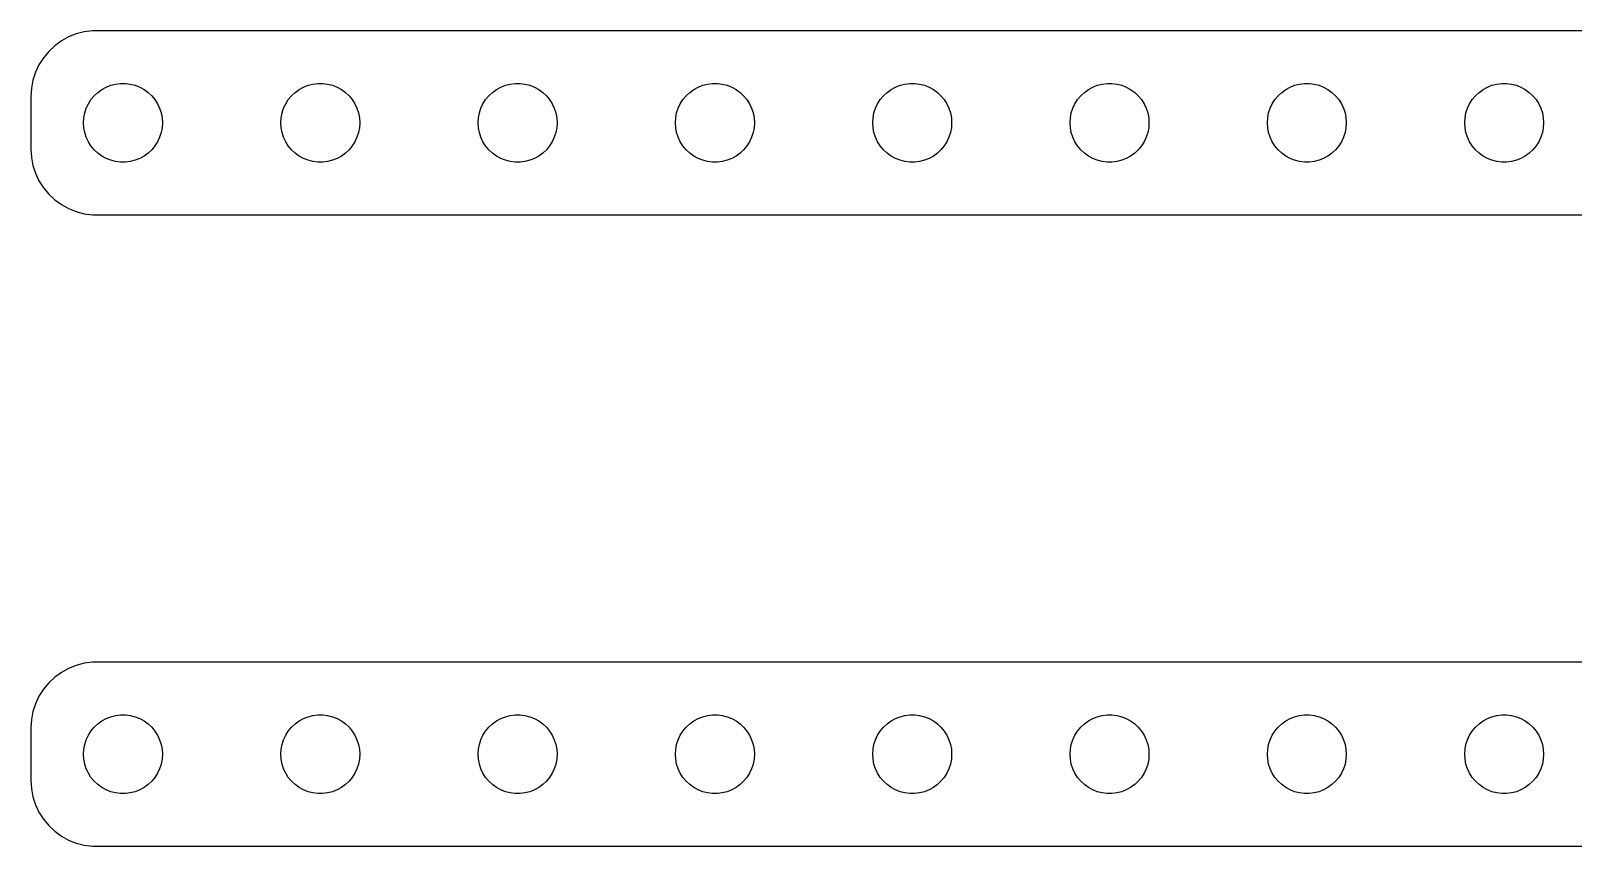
# Model space of a CAD drawing. Header units: metres. Extents: x -116 to 116, y 45 to 75.
# Drawn here: x -116 to -57.4, y 44.5 to 75.5 of the extents above; entities that cross this region are included whole.
import ezdxf

# ---------------------------------------------------------------- set-up
doc = ezdxf.new("R2010")
doc.units = ezdxf.units.M

msp = doc.modelspace()

# ---------------------------------------------------------------- linework, layer by layer
for p, q in [((-114.84, 75.1108), (-115.094, 74.9263)), ((-114.564, 75.2621), (-114.84, 75.1108)), ((-114.273, 75.3776), (-114.564, 75.2621)), ((-113.968, 75.4557), (-114.273, 75.3776)), ((-113.657, 75.4951), (-113.968, 75.4557)), ((113.657, 75.4951), (-113.657, 75.4951)), ((-115.523, 74.4695), (-115.691, 74.2044)), ((-115.322, 74.7114), (-115.523, 74.4695)), ((-115.094, 74.9263), (-115.322, 74.7114)), ((-115.824, 73.9203), (-115.921, 73.6217)), ((-115.691, 74.2044), (-115.824, 73.9203)), ((-115.98, 73.3133), (-116, 73)), ((-115.921, 73.6217), (-115.98, 73.3133)), ((-113.304, 73.2665), (-113.139, 73.3572)), ((-113.139, 73.3572), (-112.964, 73.4266)), ((-112.964, 73.4266), (-112.781, 73.4734)), ((-112.781, 73.4734), (-112.594, 73.497)), ((-112.594, 73.497), (-112.406, 73.497)), ((-112.406, 73.497), (-112.219, 73.4734)), ((-112.219, 73.4734), (-112.036, 73.4266)), ((-112.036, 73.4266), (-111.861, 73.3572)), ((-111.861, 73.3572), (-111.696, 73.2665)), ((-105.804, 73.2665), (-105.639, 73.3572)), ((-105.639, 73.3572), (-105.464, 73.4266)), ((-105.464, 73.4266), (-105.281, 73.4734)), ((-105.281, 73.4734), (-105.094, 73.497)), ((-105.094, 73.497), (-104.906, 73.497)), ((-104.906, 73.497), (-104.719, 73.4734)), ((-104.719, 73.4734), (-104.536, 73.4266)), ((-104.536, 73.4266), (-104.361, 73.3572)), ((-104.361, 73.3572), (-104.196, 73.2665)), ((-98.3037, 73.2665), (-98.1387, 73.3572)), ((-98.1387, 73.3572), (-97.9635, 73.4266)), ((-97.9635, 73.4266), (-97.7811, 73.4734)), ((-97.7811, 73.4734), (-97.5942, 73.497)), ((-97.5942, 73.497), (-97.4058, 73.497)), ((-97.4058, 73.497), (-97.2189, 73.4734)), ((-97.2189, 73.4734), (-97.0365, 73.4266)), ((-97.0365, 73.4266), (-96.8613, 73.3572)), ((-96.8613, 73.3572), (-96.6963, 73.2665)), ((-90.8037, 73.2665), (-90.6387, 73.3572)), ((-90.6387, 73.3572), (-90.4635, 73.4266)), ((-90.4635, 73.4266), (-90.2811, 73.4734)), ((-90.2811, 73.4734), (-90.0942, 73.497)), ((-90.0942, 73.497), (-89.9058, 73.497)), ((-89.9058, 73.497), (-89.7189, 73.4734)), ((-89.7189, 73.4734), (-89.5365, 73.4266)), ((-89.5365, 73.4266), (-89.3613, 73.3572)), ((-89.3613, 73.3572), (-89.1963, 73.2665)), ((-83.3037, 73.2665), (-83.1387, 73.3572)), ((-83.1387, 73.3572), (-82.9635, 73.4266)), ((-82.9635, 73.4266), (-82.7811, 73.4734)), ((-82.7811, 73.4734), (-82.5942, 73.497)), ((-82.5942, 73.497), (-82.4058, 73.497)), ((-82.4058, 73.497), (-82.2189, 73.4734)), ((-82.2189, 73.4734), (-82.0365, 73.4266)), ((-82.0365, 73.4266), (-81.8613, 73.3572)), ((-81.8613, 73.3572), (-81.6963, 73.2665)), ((-75.8037, 73.2665), (-75.6387, 73.3572)), ((-75.6387, 73.3572), (-75.4635, 73.4266)), ((-75.4635, 73.4266), (-75.2811, 73.4734)), ((-75.2811, 73.4734), (-75.0942, 73.497)), ((-75.0942, 73.497), (-74.9058, 73.497)), ((-74.9058, 73.497), (-74.7189, 73.4734)), ((-74.7189, 73.4734), (-74.5365, 73.4266)), ((-74.5365, 73.4266), (-74.3613, 73.3572)), ((-74.3613, 73.3572), (-74.1963, 73.2665)), ((-68.3037, 73.2665), (-68.1387, 73.3572)), ((-68.1387, 73.3572), (-67.9635, 73.4266)), ((-67.9635, 73.4266), (-67.7811, 73.4734)), ((-67.7811, 73.4734), (-67.5942, 73.497)), ((-67.5942, 73.497), (-67.4058, 73.497)), ((-67.4058, 73.497), (-67.2189, 73.4734)), ((-67.2189, 73.4734), (-67.0365, 73.4266)), ((-67.0365, 73.4266), (-66.8613, 73.3572)), ((-66.8613, 73.3572), (-66.6963, 73.2665)), ((-60.8037, 73.2665), (-60.6387, 73.3572)), ((-60.6387, 73.3572), (-60.4635, 73.4266)), ((-60.4635, 73.4266), (-60.2811, 73.4734)), ((-60.2811, 73.4734), (-60.0942, 73.497)), ((-60.0942, 73.497), (-59.9058, 73.497)), ((-59.9058, 73.497), (-59.7189, 73.4734)), ((-59.7189, 73.4734), (-59.5365, 73.4266)), ((-59.5365, 73.4266), (-59.3613, 73.3572)), ((-59.3613, 73.3572), (-59.1963, 73.2665)), ((-116, 73), (-116, 71)), ((-113.895, 72.5522), (-113.814, 72.7226)), ((-113.814, 72.7226), (-113.714, 72.8817)), ((-113.714, 72.8817), (-113.593, 73.0268)), ((-113.593, 73.0268), (-113.456, 73.1558)), ((-113.456, 73.1558), (-113.304, 73.2665)), ((-111.696, 73.2665), (-111.544, 73.1558)), ((-111.544, 73.1558), (-111.407, 73.0268)), ((-111.407, 73.0268), (-111.286, 72.8817)), ((-111.286, 72.8817), (-111.186, 72.7226)), ((-111.186, 72.7226), (-111.105, 72.5522)), ((-106.395, 72.5522), (-106.314, 72.7226)), ((-106.314, 72.7226), (-106.214, 72.8817)), ((-106.214, 72.8817), (-106.093, 73.0268)), ((-106.093, 73.0268), (-105.956, 73.1558)), ((-105.956, 73.1558), (-105.804, 73.2665)), ((-104.196, 73.2665), (-104.044, 73.1558)), ((-104.044, 73.1558), (-103.907, 73.0268)), ((-103.907, 73.0268), (-103.786, 72.8817)), ((-103.786, 72.8817), (-103.686, 72.7226)), ((-103.686, 72.7226), (-103.605, 72.5522)), ((-98.8947, 72.5522), (-98.8145, 72.7226)), ((-98.8145, 72.7226), (-98.7135, 72.8817)), ((-98.7135, 72.8817), (-98.5934, 73.0268)), ((-98.5934, 73.0268), (-98.4561, 73.1558)), ((-98.4561, 73.1558), (-98.3037, 73.2665)), ((-96.6963, 73.2665), (-96.5439, 73.1558)), ((-96.5439, 73.1558), (-96.4065, 73.0268)), ((-96.4065, 73.0268), (-96.2865, 72.8817)), ((-96.2865, 72.8817), (-96.1855, 72.7226)), ((-96.1855, 72.7226), (-96.1053, 72.5522)), ((-91.3947, 72.5522), (-91.3145, 72.7226)), ((-91.3145, 72.7226), (-91.2135, 72.8817)), ((-91.2135, 72.8817), (-91.0934, 73.0268)), ((-91.0934, 73.0268), (-90.9561, 73.1558)), ((-90.9561, 73.1558), (-90.8037, 73.2665)), ((-89.1963, 73.2665), (-89.0439, 73.1558)), ((-89.0439, 73.1558), (-88.9065, 73.0268)), ((-88.9065, 73.0268), (-88.7865, 72.8817)), ((-88.7865, 72.8817), (-88.6855, 72.7226)), ((-88.6855, 72.7226), (-88.6053, 72.5522)), ((-83.8947, 72.5522), (-83.8145, 72.7226)), ((-83.8145, 72.7226), (-83.7135, 72.8817)), ((-83.7135, 72.8817), (-83.5934, 73.0268)), ((-83.5934, 73.0268), (-83.4561, 73.1558)), ((-83.4561, 73.1558), (-83.3037, 73.2665)), ((-81.6963, 73.2665), (-81.5439, 73.1558)), ((-81.5439, 73.1558), (-81.4065, 73.0268)), ((-81.4065, 73.0268), (-81.2865, 72.8817)), ((-81.2865, 72.8817), (-81.1855, 72.7226)), ((-81.1855, 72.7226), (-81.1053, 72.5522)), ((-76.3947, 72.5522), (-76.3145, 72.7226)), ((-76.3145, 72.7226), (-76.2135, 72.8817)), ((-76.2135, 72.8817), (-76.0934, 73.0268)), ((-76.0934, 73.0268), (-75.9561, 73.1558)), ((-75.9561, 73.1558), (-75.8037, 73.2665)), ((-74.1963, 73.2665), (-74.0439, 73.1558)), ((-74.0439, 73.1558), (-73.9065, 73.0268)), ((-73.9065, 73.0268), (-73.7865, 72.8817)), ((-73.7865, 72.8817), (-73.6855, 72.7226)), ((-73.6855, 72.7226), (-73.6053, 72.5522)), ((-68.8947, 72.5522), (-68.8145, 72.7226)), ((-68.8145, 72.7226), (-68.7135, 72.8817)), ((-68.7135, 72.8817), (-68.5934, 73.0268)), ((-68.5934, 73.0268), (-68.4561, 73.1558)), ((-68.4561, 73.1558), (-68.3037, 73.2665)), ((-66.6963, 73.2665), (-66.5439, 73.1558)), ((-66.5439, 73.1558), (-66.4065, 73.0268)), ((-66.4065, 73.0268), (-66.2865, 72.8817)), ((-66.2865, 72.8817), (-66.1855, 72.7226)), ((-66.1855, 72.7226), (-66.1053, 72.5522)), ((-61.3947, 72.5522), (-61.3145, 72.7226)), ((-61.3145, 72.7226), (-61.2135, 72.8817)), ((-61.2135, 72.8817), (-61.0934, 73.0268)), ((-61.0934, 73.0268), (-60.9561, 73.1558)), ((-60.9561, 73.1558), (-60.8037, 73.2665)), ((-59.1963, 73.2665), (-59.0439, 73.1558)), ((-59.0439, 73.1558), (-58.9065, 73.0268)), ((-58.9065, 73.0268), (-58.7865, 72.8817)), ((-58.7865, 72.8817), (-58.6855, 72.7226)), ((-58.6855, 72.7226), (-58.6053, 72.5522)), ((-114, 72), (-113.988, 72.188)), ((-113.988, 72.188), (-113.953, 72.373)), ((-113.953, 72.373), (-113.895, 72.5522)), ((-111.105, 72.5522), (-111.047, 72.373)), ((-111.047, 72.373), (-111.012, 72.188)), ((-111.012, 72.188), (-111, 72)), ((-106.5, 72), (-106.488, 72.188)), ((-106.488, 72.188), (-106.453, 72.373)), ((-106.453, 72.373), (-106.395, 72.5522)), ((-103.605, 72.5522), (-103.547, 72.373)), ((-103.547, 72.373), (-103.512, 72.188)), ((-103.512, 72.188), (-103.5, 72)), ((-99, 72), (-98.9882, 72.188)), ((-98.9882, 72.188), (-98.9529, 72.373)), ((-98.9529, 72.373), (-98.8947, 72.5522)), ((-96.1053, 72.5522), (-96.0471, 72.373)), ((-96.0471, 72.373), (-96.0118, 72.188)), ((-96.0118, 72.188), (-96, 72)), ((-91.5, 72), (-91.4882, 72.188)), ((-91.4882, 72.188), (-91.4529, 72.373)), ((-91.4529, 72.373), (-91.3947, 72.5522)), ((-88.6053, 72.5522), (-88.5471, 72.373)), ((-88.5471, 72.373), (-88.5118, 72.188)), ((-88.5118, 72.188), (-88.5, 72)), ((-84, 72), (-83.9882, 72.188)), ((-83.9882, 72.188), (-83.9529, 72.373)), ((-83.9529, 72.373), (-83.8947, 72.5522)), ((-81.1053, 72.5522), (-81.0471, 72.373)), ((-81.0471, 72.373), (-81.0118, 72.188)), ((-81.0118, 72.188), (-81, 72)), ((-76.5, 72), (-76.4882, 72.188)), ((-76.4882, 72.188), (-76.4529, 72.373)), ((-76.4529, 72.373), (-76.3947, 72.5522)), ((-73.6053, 72.5522), (-73.5471, 72.373)), ((-73.5471, 72.373), (-73.5118, 72.188)), ((-73.5118, 72.188), (-73.5, 72)), ((-69, 72), (-68.9882, 72.188)), ((-68.9882, 72.188), (-68.9529, 72.373)), ((-68.9529, 72.373), (-68.8947, 72.5522)), ((-66.1053, 72.5522), (-66.0471, 72.373)), ((-66.0471, 72.373), (-66.0118, 72.188)), ((-66.0118, 72.188), (-66, 72)), ((-61.5, 72), (-61.4882, 72.188)), ((-61.4882, 72.188), (-61.4529, 72.373)), ((-61.4529, 72.373), (-61.3947, 72.5522)), ((-58.6053, 72.5522), (-58.5471, 72.373)), ((-58.5471, 72.373), (-58.5118, 72.188)), ((-58.5118, 72.188), (-58.5, 72)), ((-113.988, 71.812), (-114, 72)), ((-113.953, 71.627), (-113.988, 71.812)), ((-113.895, 71.4478), (-113.953, 71.627)), ((-111.047, 71.627), (-111.105, 71.4478)), ((-111.012, 71.812), (-111.047, 71.627)), ((-111, 72), (-111.012, 71.812)), ((-106.488, 71.812), (-106.5, 72)), ((-106.453, 71.627), (-106.488, 71.812)), ((-106.395, 71.4478), (-106.453, 71.627)), ((-103.547, 71.627), (-103.605, 71.4478)), ((-103.512, 71.812), (-103.547, 71.627)), ((-103.5, 72), (-103.512, 71.812)), ((-98.9882, 71.812), (-99, 72)), ((-98.9529, 71.627), (-98.9882, 71.812)), ((-98.8947, 71.4478), (-98.9529, 71.627)), ((-96.0471, 71.627), (-96.1053, 71.4478)), ((-96.0118, 71.812), (-96.0471, 71.627)), ((-96, 72), (-96.0118, 71.812)), ((-91.4882, 71.812), (-91.5, 72)), ((-91.4529, 71.627), (-91.4882, 71.812)), ((-91.3947, 71.4478), (-91.4529, 71.627)), ((-88.5471, 71.627), (-88.6053, 71.4478)), ((-88.5118, 71.812), (-88.5471, 71.627)), ((-88.5, 72), (-88.5118, 71.812)), ((-83.9882, 71.812), (-84, 72)), ((-83.9529, 71.627), (-83.9882, 71.812)), ((-83.8947, 71.4478), (-83.9529, 71.627)), ((-81.0471, 71.627), (-81.1053, 71.4478)), ((-81.0118, 71.812), (-81.0471, 71.627)), ((-81, 72), (-81.0118, 71.812)), ((-76.4882, 71.812), (-76.5, 72)), ((-76.4529, 71.627), (-76.4882, 71.812)), ((-76.3947, 71.4478), (-76.4529, 71.627)), ((-73.5471, 71.627), (-73.6053, 71.4478)), ((-73.5118, 71.812), (-73.5471, 71.627)), ((-73.5, 72), (-73.5118, 71.812)), ((-68.9882, 71.812), (-69, 72)), ((-68.9529, 71.627), (-68.9882, 71.812)), ((-68.8947, 71.4478), (-68.9529, 71.627)), ((-66.0471, 71.627), (-66.1053, 71.4478)), ((-66.0118, 71.812), (-66.0471, 71.627)), ((-66, 72), (-66.0118, 71.812)), ((-61.4882, 71.812), (-61.5, 72)), ((-61.4529, 71.627), (-61.4882, 71.812)), ((-61.3947, 71.4478), (-61.4529, 71.627)), ((-58.5471, 71.627), (-58.6053, 71.4478)), ((-58.5118, 71.812), (-58.5471, 71.627)), ((-58.5, 72), (-58.5118, 71.812)), ((-116, 71), (-115.98, 70.6867)), ((-113.814, 71.2774), (-113.895, 71.4478)), ((-113.714, 71.1183), (-113.814, 71.2774)), ((-113.593, 70.9732), (-113.714, 71.1183)), ((-113.456, 70.8442), (-113.593, 70.9732)), ((-111.407, 70.9732), (-111.544, 70.8442)), ((-111.286, 71.1183), (-111.407, 70.9732)), ((-111.186, 71.2774), (-111.286, 71.1183)), ((-111.105, 71.4478), (-111.186, 71.2774)), ((-106.314, 71.2774), (-106.395, 71.4478)), ((-106.214, 71.1183), (-106.314, 71.2774)), ((-106.093, 70.9732), (-106.214, 71.1183)), ((-105.956, 70.8442), (-106.093, 70.9732)), ((-103.907, 70.9732), (-104.044, 70.8442)), ((-103.786, 71.1183), (-103.907, 70.9732)), ((-103.686, 71.2774), (-103.786, 71.1183)), ((-103.605, 71.4478), (-103.686, 71.2774)), ((-98.8145, 71.2774), (-98.8947, 71.4478)), ((-98.7135, 71.1183), (-98.8145, 71.2774)), ((-98.5934, 70.9732), (-98.7135, 71.1183)), ((-98.4561, 70.8442), (-98.5934, 70.9732)), ((-96.4065, 70.9732), (-96.5439, 70.8442)), ((-96.2865, 71.1183), (-96.4065, 70.9732)), ((-96.1855, 71.2774), (-96.2865, 71.1183)), ((-96.1053, 71.4478), (-96.1855, 71.2774)), ((-91.3145, 71.2774), (-91.3947, 71.4478)), ((-91.2135, 71.1183), (-91.3145, 71.2774)), ((-91.0934, 70.9732), (-91.2135, 71.1183)), ((-90.9561, 70.8442), (-91.0934, 70.9732)), ((-88.9065, 70.9732), (-89.0439, 70.8442)), ((-88.7865, 71.1183), (-88.9065, 70.9732)), ((-88.6855, 71.2774), (-88.7865, 71.1183)), ((-88.6053, 71.4478), (-88.6855, 71.2774)), ((-83.8145, 71.2774), (-83.8947, 71.4478)), ((-83.7135, 71.1183), (-83.8145, 71.2774)), ((-83.5934, 70.9732), (-83.7135, 71.1183)), ((-83.4561, 70.8442), (-83.5934, 70.9732)), ((-81.4065, 70.9732), (-81.5439, 70.8442)), ((-81.2865, 71.1183), (-81.4065, 70.9732)), ((-81.1855, 71.2774), (-81.2865, 71.1183)), ((-81.1053, 71.4478), (-81.1855, 71.2774)), ((-76.3145, 71.2774), (-76.3947, 71.4478)), ((-76.2135, 71.1183), (-76.3145, 71.2774)), ((-76.0934, 70.9732), (-76.2135, 71.1183)), ((-75.9561, 70.8442), (-76.0934, 70.9732)), ((-73.9065, 70.9732), (-74.0439, 70.8442)), ((-73.7865, 71.1183), (-73.9065, 70.9732)), ((-73.6855, 71.2774), (-73.7865, 71.1183)), ((-73.6053, 71.4478), (-73.6855, 71.2774)), ((-68.8145, 71.2774), (-68.8947, 71.4478)), ((-68.7135, 71.1183), (-68.8145, 71.2774)), ((-68.5934, 70.9732), (-68.7135, 71.1183)), ((-68.4561, 70.8442), (-68.5934, 70.9732)), ((-66.4065, 70.9732), (-66.5439, 70.8442)), ((-66.2865, 71.1183), (-66.4065, 70.9732)), ((-66.1855, 71.2774), (-66.2865, 71.1183)), ((-66.1053, 71.4478), (-66.1855, 71.2774)), ((-61.3145, 71.2774), (-61.3947, 71.4478)), ((-61.2135, 71.1183), (-61.3145, 71.2774)), ((-61.0934, 70.9732), (-61.2135, 71.1183)), ((-60.9561, 70.8442), (-61.0934, 70.9732)), ((-58.9065, 70.9732), (-59.0439, 70.8442)), ((-58.7865, 71.1183), (-58.9065, 70.9732)), ((-58.6855, 71.2774), (-58.7865, 71.1183)), ((-58.6053, 71.4478), (-58.6855, 71.2774)), ((-115.98, 70.6867), (-115.921, 70.3783)), ((-115.921, 70.3783), (-115.824, 70.0797)), ((-113.304, 70.7335), (-113.456, 70.8442)), ((-113.139, 70.6428), (-113.304, 70.7335)), ((-112.964, 70.5734), (-113.139, 70.6428)), ((-112.781, 70.5266), (-112.964, 70.5734)), ((-112.594, 70.503), (-112.781, 70.5266)), ((-112.406, 70.503), (-112.594, 70.503)), ((-112.219, 70.5266), (-112.406, 70.503)), ((-112.036, 70.5734), (-112.219, 70.5266)), ((-111.861, 70.6428), (-112.036, 70.5734)), ((-111.696, 70.7335), (-111.861, 70.6428)), ((-111.544, 70.8442), (-111.696, 70.7335)), ((-105.804, 70.7335), (-105.956, 70.8442)), ((-105.639, 70.6428), (-105.804, 70.7335)), ((-105.464, 70.5734), (-105.639, 70.6428)), ((-105.281, 70.5266), (-105.464, 70.5734)), ((-105.094, 70.503), (-105.281, 70.5266)), ((-104.906, 70.503), (-105.094, 70.503)), ((-104.719, 70.5266), (-104.906, 70.503)), ((-104.536, 70.5734), (-104.719, 70.5266)), ((-104.361, 70.6428), (-104.536, 70.5734)), ((-104.196, 70.7335), (-104.361, 70.6428)), ((-104.044, 70.8442), (-104.196, 70.7335)), ((-98.3037, 70.7335), (-98.4561, 70.8442)), ((-98.1387, 70.6428), (-98.3037, 70.7335)), ((-97.9635, 70.5734), (-98.1387, 70.6428)), ((-97.7811, 70.5266), (-97.9635, 70.5734)), ((-97.5942, 70.503), (-97.7811, 70.5266)), ((-97.4058, 70.503), (-97.5942, 70.503)), ((-97.2189, 70.5266), (-97.4058, 70.503)), ((-97.0365, 70.5734), (-97.2189, 70.5266)), ((-96.8613, 70.6428), (-97.0365, 70.5734)), ((-96.6963, 70.7335), (-96.8613, 70.6428)), ((-96.5439, 70.8442), (-96.6963, 70.7335)), ((-90.8037, 70.7335), (-90.9561, 70.8442)), ((-90.6387, 70.6428), (-90.8037, 70.7335)), ((-90.4635, 70.5734), (-90.6387, 70.6428)), ((-90.2811, 70.5266), (-90.4635, 70.5734)), ((-90.0942, 70.503), (-90.2811, 70.5266)), ((-89.9058, 70.503), (-90.0942, 70.503)), ((-89.7189, 70.5266), (-89.9058, 70.503)), ((-89.5365, 70.5734), (-89.7189, 70.5266)), ((-89.3613, 70.6428), (-89.5365, 70.5734)), ((-89.1963, 70.7335), (-89.3613, 70.6428)), ((-89.0439, 70.8442), (-89.1963, 70.7335)), ((-83.3037, 70.7335), (-83.4561, 70.8442)), ((-83.1387, 70.6428), (-83.3037, 70.7335)), ((-82.9635, 70.5734), (-83.1387, 70.6428)), ((-82.7811, 70.5266), (-82.9635, 70.5734)), ((-82.5942, 70.503), (-82.7811, 70.5266)), ((-82.4058, 70.503), (-82.5942, 70.503)), ((-82.2189, 70.5266), (-82.4058, 70.503)), ((-82.0365, 70.5734), (-82.2189, 70.5266)), ((-81.8613, 70.6428), (-82.0365, 70.5734)), ((-81.6963, 70.7335), (-81.8613, 70.6428)), ((-81.5439, 70.8442), (-81.6963, 70.7335)), ((-75.8037, 70.7335), (-75.9561, 70.8442)), ((-75.6387, 70.6428), (-75.8037, 70.7335)), ((-75.4635, 70.5734), (-75.6387, 70.6428)), ((-75.2811, 70.5266), (-75.4635, 70.5734)), ((-75.0942, 70.503), (-75.2811, 70.5266)), ((-74.9058, 70.503), (-75.0942, 70.503)), ((-74.7189, 70.5266), (-74.9058, 70.503)), ((-74.5365, 70.5734), (-74.7189, 70.5266)), ((-74.3613, 70.6428), (-74.5365, 70.5734)), ((-74.1963, 70.7335), (-74.3613, 70.6428)), ((-74.0439, 70.8442), (-74.1963, 70.7335)), ((-68.3037, 70.7335), (-68.4561, 70.8442)), ((-68.1387, 70.6428), (-68.3037, 70.7335)), ((-67.9635, 70.5734), (-68.1387, 70.6428)), ((-67.7811, 70.5266), (-67.9635, 70.5734)), ((-67.5942, 70.503), (-67.7811, 70.5266)), ((-67.4058, 70.503), (-67.5942, 70.503)), ((-67.2189, 70.5266), (-67.4058, 70.503)), ((-67.0365, 70.5734), (-67.2189, 70.5266)), ((-66.8613, 70.6428), (-67.0365, 70.5734)), ((-66.6963, 70.7335), (-66.8613, 70.6428)), ((-66.5439, 70.8442), (-66.6963, 70.7335)), ((-60.8037, 70.7335), (-60.9561, 70.8442)), ((-60.6387, 70.6428), (-60.8037, 70.7335)), ((-60.4635, 70.5734), (-60.6387, 70.6428)), ((-60.2811, 70.5266), (-60.4635, 70.5734)), ((-60.0942, 70.503), (-60.2811, 70.5266)), ((-59.9058, 70.503), (-60.0942, 70.503)), ((-59.7189, 70.5266), (-59.9058, 70.503)), ((-59.5365, 70.5734), (-59.7189, 70.5266)), ((-59.3613, 70.6428), (-59.5365, 70.5734)), ((-59.1963, 70.7335), (-59.3613, 70.6428)), ((-59.0439, 70.8442), (-59.1963, 70.7335)), ((-115.824, 70.0797), (-115.691, 69.7956)), ((-115.691, 69.7956), (-115.523, 69.5305)), ((-115.523, 69.5305), (-115.322, 69.2886)), ((-115.322, 69.2886), (-115.094, 69.0737)), ((-115.094, 69.0737), (-114.84, 68.8892)), ((-114.84, 68.8892), (-114.564, 68.7379)), ((-114.564, 68.7379), (-114.273, 68.6224)), ((-114.273, 68.6224), (-113.968, 68.5443)), ((-113.968, 68.5443), (-113.657, 68.5049)), ((-113.657, 68.5049), (113.657, 68.5049)), ((-114.84, 51.1108), (-115.094, 50.9263)), ((-114.564, 51.2621), (-114.84, 51.1108)), ((-114.273, 51.3776), (-114.564, 51.2621)), ((-113.968, 51.4557), (-114.273, 51.3776)), ((-113.657, 51.4951), (-113.968, 51.4557)), ((113.657, 51.4951), (-113.657, 51.4951)), ((-115.523, 50.4695), (-115.691, 50.2044)), ((-115.322, 50.7114), (-115.523, 50.4695)), ((-115.094, 50.9263), (-115.322, 50.7114)), ((-115.824, 49.9203), (-115.921, 49.6217)), ((-115.691, 50.2044), (-115.824, 49.9203)), ((-115.98, 49.3133), (-116, 49)), ((-115.921, 49.6217), (-115.98, 49.3133)), ((-113.456, 49.1558), (-113.304, 49.2665)), ((-113.304, 49.2665), (-113.139, 49.3572)), ((-113.139, 49.3572), (-112.964, 49.4266)), ((-112.964, 49.4266), (-112.781, 49.4734)), ((-112.781, 49.4734), (-112.594, 49.497)), ((-112.594, 49.497), (-112.406, 49.497)), ((-112.406, 49.497), (-112.219, 49.4734)), ((-112.219, 49.4734), (-112.036, 49.4266)), ((-112.036, 49.4266), (-111.861, 49.3572)), ((-111.861, 49.3572), (-111.696, 49.2665)), ((-111.696, 49.2665), (-111.544, 49.1558)), ((-105.956, 49.1558), (-105.804, 49.2665)), ((-105.804, 49.2665), (-105.639, 49.3572)), ((-105.639, 49.3572), (-105.464, 49.4266)), ((-105.464, 49.4266), (-105.281, 49.4734)), ((-105.281, 49.4734), (-105.094, 49.497)), ((-105.094, 49.497), (-104.906, 49.497)), ((-104.906, 49.497), (-104.719, 49.4734)), ((-104.719, 49.4734), (-104.536, 49.4266)), ((-104.536, 49.4266), (-104.361, 49.3572)), ((-104.361, 49.3572), (-104.196, 49.2665)), ((-104.196, 49.2665), (-104.044, 49.1558)), ((-98.4561, 49.1558), (-98.3037, 49.2665)), ((-98.3037, 49.2665), (-98.1387, 49.3572)), ((-98.1387, 49.3572), (-97.9635, 49.4266)), ((-97.9635, 49.4266), (-97.7811, 49.4734)), ((-97.7811, 49.4734), (-97.5942, 49.497)), ((-97.5942, 49.497), (-97.4058, 49.497)), ((-97.4058, 49.497), (-97.2189, 49.4734)), ((-97.2189, 49.4734), (-97.0365, 49.4266)), ((-97.0365, 49.4266), (-96.8613, 49.3572)), ((-96.8613, 49.3572), (-96.6963, 49.2665)), ((-96.6963, 49.2665), (-96.5439, 49.1558)), ((-90.9561, 49.1558), (-90.8037, 49.2665)), ((-90.8037, 49.2665), (-90.6387, 49.3572)), ((-90.6387, 49.3572), (-90.4635, 49.4266)), ((-90.4635, 49.4266), (-90.2811, 49.4734)), ((-90.2811, 49.4734), (-90.0942, 49.497)), ((-90.0942, 49.497), (-89.9058, 49.497)), ((-89.9058, 49.497), (-89.7189, 49.4734)), ((-89.7189, 49.4734), (-89.5365, 49.4266)), ((-89.5365, 49.4266), (-89.3613, 49.3572)), ((-89.3613, 49.3572), (-89.1963, 49.2665)), ((-89.1963, 49.2665), (-89.0439, 49.1558)), ((-83.4561, 49.1558), (-83.3037, 49.2665)), ((-83.3037, 49.2665), (-83.1387, 49.3572)), ((-83.1387, 49.3572), (-82.9635, 49.4266)), ((-82.9635, 49.4266), (-82.7811, 49.4734)), ((-82.7811, 49.4734), (-82.5942, 49.497)), ((-82.5942, 49.497), (-82.4058, 49.497)), ((-82.4058, 49.497), (-82.2189, 49.4734)), ((-82.2189, 49.4734), (-82.0365, 49.4266)), ((-82.0365, 49.4266), (-81.8613, 49.3572)), ((-81.8613, 49.3572), (-81.6963, 49.2665)), ((-81.6963, 49.2665), (-81.5439, 49.1558)), ((-75.9561, 49.1558), (-75.8037, 49.2665)), ((-75.8037, 49.2665), (-75.6387, 49.3572)), ((-75.6387, 49.3572), (-75.4635, 49.4266)), ((-75.4635, 49.4266), (-75.2811, 49.4734)), ((-75.2811, 49.4734), (-75.0942, 49.497)), ((-75.0942, 49.497), (-74.9058, 49.497)), ((-74.9058, 49.497), (-74.7189, 49.4734)), ((-74.7189, 49.4734), (-74.5365, 49.4266)), ((-74.5365, 49.4266), (-74.3613, 49.3572)), ((-74.3613, 49.3572), (-74.1963, 49.2665)), ((-74.1963, 49.2665), (-74.0439, 49.1558)), ((-68.4561, 49.1558), (-68.3037, 49.2665)), ((-68.3037, 49.2665), (-68.1387, 49.3572)), ((-68.1387, 49.3572), (-67.9635, 49.4266)), ((-67.9635, 49.4266), (-67.7811, 49.4734)), ((-67.7811, 49.4734), (-67.5942, 49.497)), ((-67.5942, 49.497), (-67.4058, 49.497)), ((-67.4058, 49.497), (-67.2189, 49.4734)), ((-67.2189, 49.4734), (-67.0365, 49.4266)), ((-67.0365, 49.4266), (-66.8613, 49.3572)), ((-66.8613, 49.3572), (-66.6963, 49.2665)), ((-66.6963, 49.2665), (-66.5439, 49.1558)), ((-60.9561, 49.1558), (-60.8037, 49.2665)), ((-60.8037, 49.2665), (-60.6387, 49.3572)), ((-60.6387, 49.3572), (-60.4635, 49.4266)), ((-60.4635, 49.4266), (-60.2811, 49.4734)), ((-60.2811, 49.4734), (-60.0942, 49.497)), ((-60.0942, 49.497), (-59.9058, 49.497)), ((-59.9058, 49.497), (-59.7189, 49.4734)), ((-59.7189, 49.4734), (-59.5365, 49.4266)), ((-59.5365, 49.4266), (-59.3613, 49.3572)), ((-59.3613, 49.3572), (-59.1963, 49.2665)), ((-59.1963, 49.2665), (-59.0439, 49.1558)), ((-116, 49), (-116, 47)), ((-113.895, 48.5522), (-113.814, 48.7226)), ((-113.814, 48.7226), (-113.714, 48.8817)), ((-113.714, 48.8817), (-113.593, 49.0268)), ((-113.593, 49.0268), (-113.456, 49.1558)), ((-111.544, 49.1558), (-111.407, 49.0268)), ((-111.407, 49.0268), (-111.286, 48.8817)), ((-111.286, 48.8817), (-111.186, 48.7226)), ((-111.186, 48.7226), (-111.105, 48.5522)), ((-106.395, 48.5522), (-106.314, 48.7226)), ((-106.314, 48.7226), (-106.214, 48.8817)), ((-106.214, 48.8817), (-106.093, 49.0268)), ((-106.093, 49.0268), (-105.956, 49.1558)), ((-104.044, 49.1558), (-103.907, 49.0268)), ((-103.907, 49.0268), (-103.786, 48.8817)), ((-103.786, 48.8817), (-103.686, 48.7226)), ((-103.686, 48.7226), (-103.605, 48.5522)), ((-98.8947, 48.5522), (-98.8145, 48.7226)), ((-98.8145, 48.7226), (-98.7135, 48.8817)), ((-98.7135, 48.8817), (-98.5934, 49.0268)), ((-98.5934, 49.0268), (-98.4561, 49.1558)), ((-96.5439, 49.1558), (-96.4065, 49.0268)), ((-96.4065, 49.0268), (-96.2865, 48.8817)), ((-96.2865, 48.8817), (-96.1855, 48.7226)), ((-96.1855, 48.7226), (-96.1053, 48.5522)), ((-91.3947, 48.5522), (-91.3145, 48.7226)), ((-91.3145, 48.7226), (-91.2135, 48.8817)), ((-91.2135, 48.8817), (-91.0934, 49.0268)), ((-91.0934, 49.0268), (-90.9561, 49.1558)), ((-89.0439, 49.1558), (-88.9065, 49.0268)), ((-88.9065, 49.0268), (-88.7865, 48.8817)), ((-88.7865, 48.8817), (-88.6855, 48.7226)), ((-88.6855, 48.7226), (-88.6053, 48.5522)), ((-83.8947, 48.5522), (-83.8145, 48.7226)), ((-83.8145, 48.7226), (-83.7135, 48.8817)), ((-83.7135, 48.8817), (-83.5934, 49.0268)), ((-83.5934, 49.0268), (-83.4561, 49.1558)), ((-81.5439, 49.1558), (-81.4065, 49.0268)), ((-81.4065, 49.0268), (-81.2865, 48.8817)), ((-81.2865, 48.8817), (-81.1855, 48.7226)), ((-81.1855, 48.7226), (-81.1053, 48.5522)), ((-76.3947, 48.5522), (-76.3145, 48.7226)), ((-76.3145, 48.7226), (-76.2135, 48.8817)), ((-76.2135, 48.8817), (-76.0934, 49.0268)), ((-76.0934, 49.0268), (-75.9561, 49.1558)), ((-74.0439, 49.1558), (-73.9065, 49.0268)), ((-73.9065, 49.0268), (-73.7865, 48.8817)), ((-73.7865, 48.8817), (-73.6855, 48.7226)), ((-73.6855, 48.7226), (-73.6053, 48.5522)), ((-68.8947, 48.5522), (-68.8145, 48.7226)), ((-68.8145, 48.7226), (-68.7135, 48.8817)), ((-68.7135, 48.8817), (-68.5934, 49.0268)), ((-68.5934, 49.0268), (-68.4561, 49.1558)), ((-66.5439, 49.1558), (-66.4065, 49.0268)), ((-66.4065, 49.0268), (-66.2865, 48.8817)), ((-66.2865, 48.8817), (-66.1855, 48.7226)), ((-66.1855, 48.7226), (-66.1053, 48.5522)), ((-61.3947, 48.5522), (-61.3145, 48.7226)), ((-61.3145, 48.7226), (-61.2135, 48.8817)), ((-61.2135, 48.8817), (-61.0934, 49.0268)), ((-61.0934, 49.0268), (-60.9561, 49.1558)), ((-59.0439, 49.1558), (-58.9065, 49.0268)), ((-58.9065, 49.0268), (-58.7865, 48.8817)), ((-58.7865, 48.8817), (-58.6855, 48.7226)), ((-58.6855, 48.7226), (-58.6053, 48.5522)), ((-114, 48), (-113.988, 48.188)), ((-113.988, 48.188), (-113.953, 48.373)), ((-113.953, 48.373), (-113.895, 48.5522)), ((-111.105, 48.5522), (-111.047, 48.373)), ((-111.047, 48.373), (-111.012, 48.188)), ((-111.012, 48.188), (-111, 48)), ((-106.5, 48), (-106.488, 48.188)), ((-106.488, 48.188), (-106.453, 48.373)), ((-106.453, 48.373), (-106.395, 48.5522)), ((-103.605, 48.5522), (-103.547, 48.373)), ((-103.547, 48.373), (-103.512, 48.188)), ((-103.512, 48.188), (-103.5, 48)), ((-99, 48), (-98.9882, 48.188)), ((-98.9882, 48.188), (-98.9529, 48.373)), ((-98.9529, 48.373), (-98.8947, 48.5522)), ((-96.1053, 48.5522), (-96.0471, 48.373)), ((-96.0471, 48.373), (-96.0118, 48.188)), ((-96.0118, 48.188), (-96, 48)), ((-91.5, 48), (-91.4882, 48.188)), ((-91.4882, 48.188), (-91.4529, 48.373)), ((-91.4529, 48.373), (-91.3947, 48.5522)), ((-88.6053, 48.5522), (-88.5471, 48.373)), ((-88.5471, 48.373), (-88.5118, 48.188)), ((-88.5118, 48.188), (-88.5, 48)), ((-84, 48), (-83.9882, 48.188)), ((-83.9882, 48.188), (-83.9529, 48.373)), ((-83.9529, 48.373), (-83.8947, 48.5522)), ((-81.1053, 48.5522), (-81.0471, 48.373)), ((-81.0471, 48.373), (-81.0118, 48.188)), ((-81.0118, 48.188), (-81, 48)), ((-76.5, 48), (-76.4882, 48.188)), ((-76.4882, 48.188), (-76.4529, 48.373)), ((-76.4529, 48.373), (-76.3947, 48.5522)), ((-73.6053, 48.5522), (-73.5471, 48.373)), ((-73.5471, 48.373), (-73.5118, 48.188)), ((-73.5118, 48.188), (-73.5, 48)), ((-69, 48), (-68.9882, 48.188)), ((-68.9882, 48.188), (-68.9529, 48.373)), ((-68.9529, 48.373), (-68.8947, 48.5522)), ((-66.1053, 48.5522), (-66.0471, 48.373)), ((-66.0471, 48.373), (-66.0118, 48.188)), ((-66.0118, 48.188), (-66, 48)), ((-61.5, 48), (-61.4882, 48.188)), ((-61.4882, 48.188), (-61.4529, 48.373)), ((-61.4529, 48.373), (-61.3947, 48.5522)), ((-58.6053, 48.5522), (-58.5471, 48.373)), ((-58.5471, 48.373), (-58.5118, 48.188)), ((-58.5118, 48.188), (-58.5, 48)), ((-113.988, 47.812), (-114, 48)), ((-113.953, 47.627), (-113.988, 47.812)), ((-113.895, 47.4478), (-113.953, 47.627)), ((-111.047, 47.627), (-111.105, 47.4478)), ((-111.012, 47.812), (-111.047, 47.627)), ((-111, 48), (-111.012, 47.812)), ((-106.488, 47.812), (-106.5, 48)), ((-106.453, 47.627), (-106.488, 47.812)), ((-106.395, 47.4478), (-106.453, 47.627)), ((-103.547, 47.627), (-103.605, 47.4478)), ((-103.512, 47.812), (-103.547, 47.627)), ((-103.5, 48), (-103.512, 47.812)), ((-98.9882, 47.812), (-99, 48)), ((-98.9529, 47.627), (-98.9882, 47.812)), ((-98.8947, 47.4478), (-98.9529, 47.627)), ((-96.0471, 47.627), (-96.1053, 47.4478)), ((-96.0118, 47.812), (-96.0471, 47.627)), ((-96, 48), (-96.0118, 47.812)), ((-91.4882, 47.812), (-91.5, 48)), ((-91.4529, 47.627), (-91.4882, 47.812)), ((-91.3947, 47.4478), (-91.4529, 47.627)), ((-88.5471, 47.627), (-88.6053, 47.4478)), ((-88.5118, 47.812), (-88.5471, 47.627)), ((-88.5, 48), (-88.5118, 47.812)), ((-83.9882, 47.812), (-84, 48)), ((-83.9529, 47.627), (-83.9882, 47.812)), ((-83.8947, 47.4478), (-83.9529, 47.627)), ((-81.0471, 47.627), (-81.1053, 47.4478)), ((-81.0118, 47.812), (-81.0471, 47.627)), ((-81, 48), (-81.0118, 47.812)), ((-76.4882, 47.812), (-76.5, 48)), ((-76.4529, 47.627), (-76.4882, 47.812)), ((-76.3947, 47.4478), (-76.4529, 47.627)), ((-73.5471, 47.627), (-73.6053, 47.4478)), ((-73.5118, 47.812), (-73.5471, 47.627)), ((-73.5, 48), (-73.5118, 47.812)), ((-68.9882, 47.812), (-69, 48)), ((-68.9529, 47.627), (-68.9882, 47.812)), ((-68.8947, 47.4478), (-68.9529, 47.627)), ((-66.0471, 47.627), (-66.1053, 47.4478)), ((-66.0118, 47.812), (-66.0471, 47.627)), ((-66, 48), (-66.0118, 47.812)), ((-61.4882, 47.812), (-61.5, 48)), ((-61.4529, 47.627), (-61.4882, 47.812)), ((-61.3947, 47.4478), (-61.4529, 47.627)), ((-58.5471, 47.627), (-58.6053, 47.4478)), ((-58.5118, 47.812), (-58.5471, 47.627)), ((-58.5, 48), (-58.5118, 47.812)), ((-116, 47), (-115.98, 46.6867)), ((-113.814, 47.2774), (-113.895, 47.4478)), ((-113.714, 47.1183), (-113.814, 47.2774)), ((-113.593, 46.9732), (-113.714, 47.1183)), ((-113.456, 46.8442), (-113.593, 46.9732)), ((-111.407, 46.9732), (-111.544, 46.8442)), ((-111.286, 47.1183), (-111.407, 46.9732)), ((-111.186, 47.2774), (-111.286, 47.1183)), ((-111.105, 47.4478), (-111.186, 47.2774)), ((-106.314, 47.2774), (-106.395, 47.4478)), ((-106.214, 47.1183), (-106.314, 47.2774)), ((-106.093, 46.9732), (-106.214, 47.1183)), ((-105.956, 46.8442), (-106.093, 46.9732)), ((-103.907, 46.9732), (-104.044, 46.8442)), ((-103.786, 47.1183), (-103.907, 46.9732)), ((-103.686, 47.2774), (-103.786, 47.1183)), ((-103.605, 47.4478), (-103.686, 47.2774)), ((-98.8145, 47.2774), (-98.8947, 47.4478)), ((-98.7135, 47.1183), (-98.8145, 47.2774)), ((-98.5934, 46.9732), (-98.7135, 47.1183)), ((-98.4561, 46.8442), (-98.5934, 46.9732)), ((-96.4065, 46.9732), (-96.5439, 46.8442)), ((-96.2865, 47.1183), (-96.4065, 46.9732)), ((-96.1855, 47.2774), (-96.2865, 47.1183)), ((-96.1053, 47.4478), (-96.1855, 47.2774)), ((-91.3145, 47.2774), (-91.3947, 47.4478)), ((-91.2135, 47.1183), (-91.3145, 47.2774)), ((-91.0934, 46.9732), (-91.2135, 47.1183)), ((-90.9561, 46.8442), (-91.0934, 46.9732)), ((-88.9065, 46.9732), (-89.0439, 46.8442)), ((-88.7865, 47.1183), (-88.9065, 46.9732)), ((-88.6855, 47.2774), (-88.7865, 47.1183)), ((-88.6053, 47.4478), (-88.6855, 47.2774)), ((-83.8145, 47.2774), (-83.8947, 47.4478)), ((-83.7135, 47.1183), (-83.8145, 47.2774)), ((-83.5934, 46.9732), (-83.7135, 47.1183)), ((-83.4561, 46.8442), (-83.5934, 46.9732)), ((-81.4065, 46.9732), (-81.5439, 46.8442)), ((-81.2865, 47.1183), (-81.4065, 46.9732)), ((-81.1855, 47.2774), (-81.2865, 47.1183)), ((-81.1053, 47.4478), (-81.1855, 47.2774)), ((-76.3145, 47.2774), (-76.3947, 47.4478)), ((-76.2135, 47.1183), (-76.3145, 47.2774)), ((-76.0934, 46.9732), (-76.2135, 47.1183)), ((-75.9561, 46.8442), (-76.0934, 46.9732)), ((-73.9065, 46.9732), (-74.0439, 46.8442)), ((-73.7865, 47.1183), (-73.9065, 46.9732)), ((-73.6855, 47.2774), (-73.7865, 47.1183)), ((-73.6053, 47.4478), (-73.6855, 47.2774)), ((-68.8145, 47.2774), (-68.8947, 47.4478)), ((-68.7135, 47.1183), (-68.8145, 47.2774)), ((-68.5934, 46.9732), (-68.7135, 47.1183)), ((-68.4561, 46.8442), (-68.5934, 46.9732)), ((-66.4065, 46.9732), (-66.5439, 46.8442)), ((-66.2865, 47.1183), (-66.4065, 46.9732)), ((-66.1855, 47.2774), (-66.2865, 47.1183)), ((-66.1053, 47.4478), (-66.1855, 47.2774)), ((-61.3145, 47.2774), (-61.3947, 47.4478)), ((-61.2135, 47.1183), (-61.3145, 47.2774)), ((-61.0934, 46.9732), (-61.2135, 47.1183)), ((-60.9561, 46.8442), (-61.0934, 46.9732)), ((-58.9065, 46.9732), (-59.0439, 46.8442)), ((-58.7865, 47.1183), (-58.9065, 46.9732)), ((-58.6855, 47.2774), (-58.7865, 47.1183)), ((-58.6053, 47.4478), (-58.6855, 47.2774)), ((-115.98, 46.6867), (-115.921, 46.3783)), ((-115.921, 46.3783), (-115.824, 46.0797)), ((-113.304, 46.7335), (-113.456, 46.8442)), ((-113.139, 46.6428), (-113.304, 46.7335)), ((-112.964, 46.5734), (-113.139, 46.6428)), ((-112.781, 46.5266), (-112.964, 46.5734)), ((-112.594, 46.503), (-112.781, 46.5266)), ((-112.406, 46.503), (-112.594, 46.503)), ((-112.219, 46.5266), (-112.406, 46.503)), ((-112.036, 46.5734), (-112.219, 46.5266)), ((-111.861, 46.6428), (-112.036, 46.5734)), ((-111.696, 46.7335), (-111.861, 46.6428)), ((-111.544, 46.8442), (-111.696, 46.7335)), ((-105.804, 46.7335), (-105.956, 46.8442)), ((-105.639, 46.6428), (-105.804, 46.7335)), ((-105.464, 46.5734), (-105.639, 46.6428)), ((-105.281, 46.5266), (-105.464, 46.5734)), ((-105.094, 46.503), (-105.281, 46.5266)), ((-104.906, 46.503), (-105.094, 46.503)), ((-104.719, 46.5266), (-104.906, 46.503)), ((-104.536, 46.5734), (-104.719, 46.5266)), ((-104.361, 46.6428), (-104.536, 46.5734)), ((-104.196, 46.7335), (-104.361, 46.6428)), ((-104.044, 46.8442), (-104.196, 46.7335)), ((-98.3037, 46.7335), (-98.4561, 46.8442)), ((-98.1387, 46.6428), (-98.3037, 46.7335)), ((-97.9635, 46.5734), (-98.1387, 46.6428)), ((-97.7811, 46.5266), (-97.9635, 46.5734)), ((-97.5942, 46.503), (-97.7811, 46.5266)), ((-97.4058, 46.503), (-97.5942, 46.503)), ((-97.2189, 46.5266), (-97.4058, 46.503)), ((-97.0365, 46.5734), (-97.2189, 46.5266)), ((-96.8613, 46.6428), (-97.0365, 46.5734)), ((-96.6963, 46.7335), (-96.8613, 46.6428)), ((-96.5439, 46.8442), (-96.6963, 46.7335)), ((-90.8037, 46.7335), (-90.9561, 46.8442)), ((-90.6387, 46.6428), (-90.8037, 46.7335)), ((-90.4635, 46.5734), (-90.6387, 46.6428)), ((-90.2811, 46.5266), (-90.4635, 46.5734)), ((-90.0942, 46.503), (-90.2811, 46.5266)), ((-89.9058, 46.503), (-90.0942, 46.503)), ((-89.7189, 46.5266), (-89.9058, 46.503)), ((-89.5365, 46.5734), (-89.7189, 46.5266)), ((-89.3613, 46.6428), (-89.5365, 46.5734)), ((-89.1963, 46.7335), (-89.3613, 46.6428)), ((-89.0439, 46.8442), (-89.1963, 46.7335)), ((-83.3037, 46.7335), (-83.4561, 46.8442)), ((-83.1387, 46.6428), (-83.3037, 46.7335)), ((-82.9635, 46.5734), (-83.1387, 46.6428)), ((-82.7811, 46.5266), (-82.9635, 46.5734)), ((-82.5942, 46.503), (-82.7811, 46.5266)), ((-82.4058, 46.503), (-82.5942, 46.503)), ((-82.2189, 46.5266), (-82.4058, 46.503)), ((-82.0365, 46.5734), (-82.2189, 46.5266)), ((-81.8613, 46.6428), (-82.0365, 46.5734)), ((-81.6963, 46.7335), (-81.8613, 46.6428)), ((-81.5439, 46.8442), (-81.6963, 46.7335)), ((-75.8037, 46.7335), (-75.9561, 46.8442)), ((-75.6387, 46.6428), (-75.8037, 46.7335)), ((-75.4635, 46.5734), (-75.6387, 46.6428)), ((-75.2811, 46.5266), (-75.4635, 46.5734)), ((-75.0942, 46.503), (-75.2811, 46.5266)), ((-74.9058, 46.503), (-75.0942, 46.503)), ((-74.7189, 46.5266), (-74.9058, 46.503)), ((-74.5365, 46.5734), (-74.7189, 46.5266)), ((-74.3613, 46.6428), (-74.5365, 46.5734)), ((-74.1963, 46.7335), (-74.3613, 46.6428)), ((-74.0439, 46.8442), (-74.1963, 46.7335)), ((-68.3037, 46.7335), (-68.4561, 46.8442)), ((-68.1387, 46.6428), (-68.3037, 46.7335)), ((-67.9635, 46.5734), (-68.1387, 46.6428)), ((-67.7811, 46.5266), (-67.9635, 46.5734)), ((-67.5942, 46.503), (-67.7811, 46.5266)), ((-67.4058, 46.503), (-67.5942, 46.503)), ((-67.2189, 46.5266), (-67.4058, 46.503)), ((-67.0365, 46.5734), (-67.2189, 46.5266)), ((-66.8613, 46.6428), (-67.0365, 46.5734)), ((-66.6963, 46.7335), (-66.8613, 46.6428)), ((-66.5439, 46.8442), (-66.6963, 46.7335)), ((-60.8037, 46.7335), (-60.9561, 46.8442)), ((-60.6387, 46.6428), (-60.8037, 46.7335)), ((-60.4635, 46.5734), (-60.6387, 46.6428)), ((-60.2811, 46.5266), (-60.4635, 46.5734)), ((-60.0942, 46.503), (-60.2811, 46.5266)), ((-59.9058, 46.503), (-60.0942, 46.503)), ((-59.7189, 46.5266), (-59.9058, 46.503)), ((-59.5365, 46.5734), (-59.7189, 46.5266)), ((-59.3613, 46.6428), (-59.5365, 46.5734)), ((-59.1963, 46.7335), (-59.3613, 46.6428)), ((-59.0439, 46.8442), (-59.1963, 46.7335)), ((-115.824, 46.0797), (-115.691, 45.7956)), ((-115.691, 45.7956), (-115.523, 45.5305)), ((-115.523, 45.5305), (-115.322, 45.2886)), ((-115.322, 45.2886), (-115.094, 45.0737)), ((-115.094, 45.0737), (-114.84, 44.8892)), ((-114.84, 44.8892), (-114.564, 44.7379)), ((-114.564, 44.7379), (-114.273, 44.6224)), ((-114.273, 44.6224), (-113.968, 44.5443)), ((-113.968, 44.5443), (-113.657, 44.5049)), ((-113.657, 44.5049), (113.657, 44.5049))]:
    msp.add_line(p, q)

doc.saveas('drawing.dxf')
